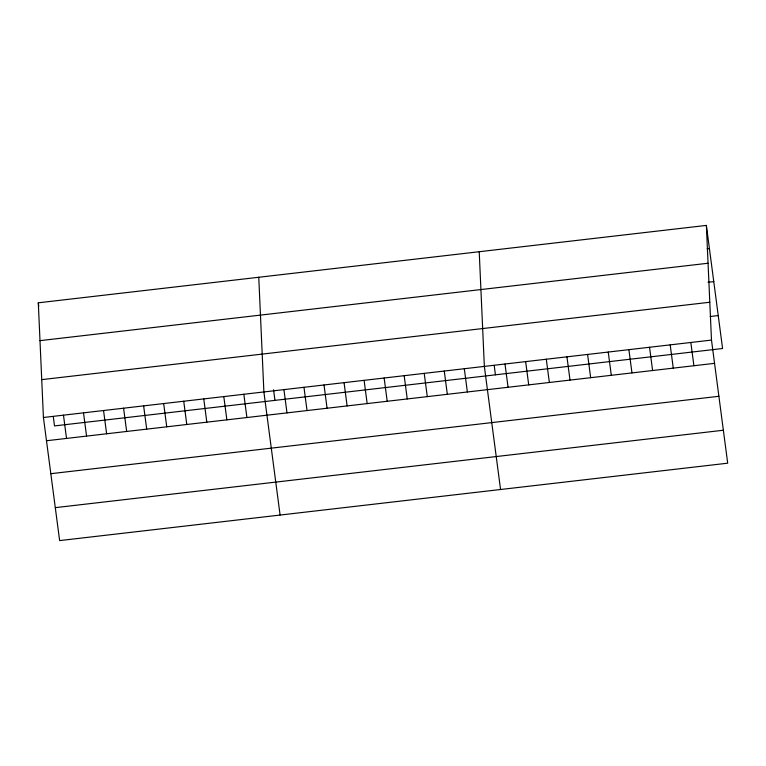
<?xml version="1.0" encoding="UTF-8"?>
<svg xmlns="http://www.w3.org/2000/svg" width="766" height="766" viewBox="0 0 766 766"><rect width="100%" height="100%" fill="white"/><g stroke="black" fill="none" stroke-linecap="round" stroke-linejoin="round"><path stroke-width="1.15" d="M706.367 225.405L711.49 340.085L727.7 463.191L59.633 540.595L43.423 417.489L38.3 302.809L706.367 225.405L722.577 348.511L54.51 425.915L53.266 416.503M707.133 248.931L709.431 248.663M39.995 340.65L708.062 263.245M708.033 282.281L713.768 281.61M41.737 379.639L709.804 302.244M710.206 316.492L718.24 315.563M43.423 417.489L711.49 340.085M46.487 440.747L714.554 363.343M50.824 473.694L718.891 396.29M55.296 507.647L723.363 430.243M690.846 342.479L693.9 365.736M670.193 344.872L673.257 368.13M649.549 347.266L652.603 370.514M628.896 349.66L631.96 372.908M608.242 352.044L611.306 375.302M587.599 354.438L590.663 377.695M566.945 356.832L570.009 380.089M546.302 359.225L549.356 382.483M525.648 361.619L528.712 384.877M504.995 364.013L508.059 387.261M494.194 365.411L495.43 374.833M500.562 489.512L484.351 366.407L479.219 251.727M464.311 368.724L467.365 391.981M444.27 371.05L447.325 394.298M424.22 373.368L427.284 396.625M404.18 375.694L407.244 398.942M384.139 378.011L387.203 401.269M364.099 380.338L367.163 403.586M344.058 382.655L347.122 405.913M324.018 384.982L327.072 408.23M303.968 387.299L307.032 410.557M283.927 389.626L286.991 412.874M273.577 389.779L274.965 400.369M280.097 515.049L263.887 391.943L258.764 277.263M243.847 394.27L246.911 417.527M223.806 396.587L226.87 419.845M203.766 398.914L206.82 422.171M183.725 401.231L186.78 424.488M163.675 403.558L166.739 426.815M143.635 405.875L146.699 429.132M123.594 408.201L126.658 431.459M103.554 410.519L106.618 433.776M83.513 412.845L86.568 436.103M63.473 415.162L66.527 438.42M38.3 302.809L38.76 306.295"/></g></svg>
